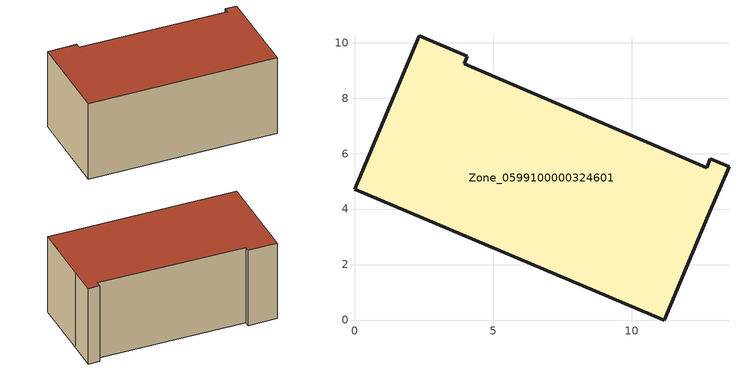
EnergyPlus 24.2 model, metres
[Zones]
Zone_0599100000324601
 floor ground (C_G): 2.34,10.24 4.07,9.51 3.96,9.23 12.69,5.5 12.83,5.81 13.5,5.52 12.75,3.77 11.17,0 0,4.71 z0
 wall outside (C_F): 4.07,9.51 2.34,10.24 0,4.71 11.17,0 12.75,3.77 13.5,5.52 12.83,5.81 12.69,5.5 3.96,9.23 4.07,9.51 z0:5.33
 roof outside (C_R): 11.17,0 12.75,3.77 13.5,5.52 12.83,5.81 12.69,5.5 3.96,9.23 4.07,9.51 2.34,10.24 0,4.71 z5.33
[BUILDING]
Pand.0599100000324601: North Axis=0; Terrain=City; Loads Convergence Tolerance Value=0.04; Temperature Convergence Tolerance Value=0.4; Solar Distribution=FullExterior; Maximum Number of Warmup Days=25; Minimum Number of Warmup Days=1
[Site:Location]
Rotterdam.The.Hague.AP_ZH_NLD Design_Conditions: Latitude=51.96; Longitude=4.45; Time Zone=1; Elevation=-4.5
[SITE:GROUNDTEMPERATURE:BUILDINGSURFACE]
18, 18, 18, 18, 18, 18, 18, 18, 18, 18, 18, 18
[MATERIAL] Thermal Absorptance=0.9; Solar Absorptance=0.7; Visible Absorptance=0.7
Name | Roughness | Thickness | Conductivity | Density | Specific Heat
G.TC.1975-1991 | MediumSmooth | 0.15 | 0.288461 | 540 | 1210
F.TC.1975-1991 | Rough | 0.3 | 0.230769 | 1920 | 840
R.TC.1975-1991 | MediumRough | 0.2 | 0.153846 | 1500 | 1000
[CONSTRUCTION]
C_G: G.TC.1975-1991
C_F: F.TC.1975-1991
C_R: R.TC.1975-1991
[ZONE]
Zone_0599100000324601: Type=1; Multiplier=1; Ceiling Height=Autocalculate; Volume=Autocalculate; Floor Area=autocalculate; Part of Total Floor Area=Yes
[ZONEINFILTRATION:DESIGNFLOWRATE]
Infil_Zone_0599100000324601: Zone or ZoneList or Space or SpaceList=Zone_0599100000324601; Schedule=AlwaysOn; Design Flow Rate Calculation Method=Flow/Area; Flow Rate per Floor Area=0.003; Constant Term Coefficient=1; Temperature Term Coefficient=0; Velocity Term Coefficient=0; Velocity Squared Term Coefficient=0
[HVACTEMPLATE:ZONE:IDEALLOADSAIRSYSTEM]
Zone_0599100000324601: Maximum Heating Supply Air Temperature=50; Minimum Cooling Supply Air Temperature=13; Maximum Heating Supply Air Humidity Ratio=0.0156; Minimum Cooling Supply Air Humidity Ratio=0.0077; Heating Limit=NoLimit; Cooling Limit=NoLimit; Dehumidification Control Type=ConstantSensibleHeatRatio; Cooling Sensible Heat Ratio=0.7; Dehumidification Setpoint=60; Humidification Control Type=None; Humidification Setpoint=30; Outdoor Air Method=None; Outdoor Air Flow Rate per Person=0.00944; Outdoor Air Flow Rate per Zone Floor Area=0; Outdoor Air Flow Rate per Zone=0; Demand Controlled Ventilation Type=None; Outdoor Air Economizer Type=NoEconomizer; Heat Recovery Type=None; Sensible Heat Recovery Effectiveness=0.7; Latent Heat Recovery Effectiveness=0.65
[ZONECONTROL:THERMOSTAT]
ThermostatControl_Zone_0599100000324601: Zone or ZoneList=Zone_0599100000324601; Control Type Schedule=DualSetpointControlType; Control 1=Thermostat_Zone_0599100000324601; Temperature Difference Between Cutout And Setpoint=0
[THERMOSTATSETPOINT:DUALSETPOINT]
Thermostat_Zone_0599100000324601: Heating Setpoint Temperature Schedule=HeatingSetpoint_Zone_0599100000324601; Cooling Setpoint Temperature Schedule=CoolingSetpoint_Zone_0599100000324601
[SCHEDULE:COMPACT]
HeatingSetpoint_Zone_0599100000324601: Through: 12/31, For: AllDays, Until: 24:00, 21
CoolingSetpoint_Zone_0599100000324601: Through: 12/31, For: AllDays, Until: 24:00, 24
DualSetpointControlType: Through: 12/31, For: AllDays, Until: 24:00, 4
AlwaysOn: Through: 12/31, For: AllDays, Until: 24:00, 1
